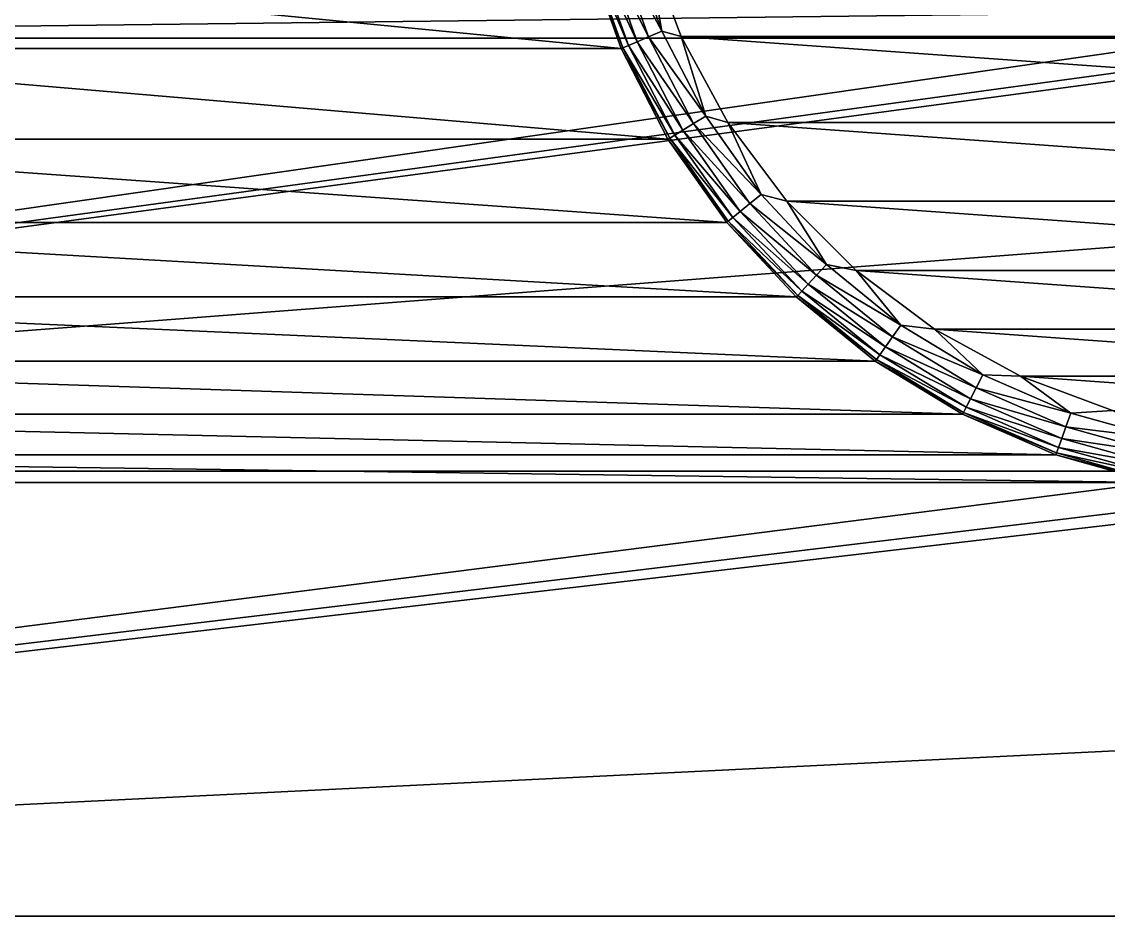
# Model space of a CAD drawing. Extents: x 464 to 15145, y 328 to 7622.
# Drawn here: x 3973 to 5652, y 328 to 1710 of the extents above; entities that cross this region are included whole.
import ezdxf

# ---------------------------------------------------------------- set-up
doc = ezdxf.new("R2010")
doc.units = 0
doc.layers.get('0').update_dxf_attribs({"linetype": 'CONTINUOUS'})

msp = doc.modelspace()

# ---------------------------------------------------------------- linework, layer by layer
at = {"color": 7}
for points in [[(4962.1, 1696, -5213.7), (4912.4, 1835.7, -5213.7), (4891, 1829.6, -5204.5), (4962.1, 1696, -5213.7)], [(4962.1, 1696, -5213.7), (4939.1, 1829.4, -5216.8), (4912.4, 1835.7, -5213.7), (4962.1, 1696, -5213.7)], [(3323.2, 1668.8, -4432), (4899.3, 1668.8, -4432), (3375.9, 1817.2, -4432), (3323.2, 1668.8, -4432)], [(3375.9, 1817.2, -4432), (4899.3, 1668.8, -4432), (4846.5, 1817.2, -4432), (3375.9, 1817.2, -4432)], [(4846.5, 1817.2, -5124.5), (4902.2, 1670, -5148.4), (4849.6, 1818, -5148.4), (4846.5, 1817.2, -5124.5)], [(4899.3, 1668.8, -5124.5), (4902.2, 1670, -5148.4), (4846.5, 1817.2, -5124.5), (4899.3, 1668.8, -5124.5)], [(4899.3, 1668.8, -4432), (4899.3, 1668.8, -5124.5), (4846.5, 1817.2, -4432), (4899.3, 1668.8, -4432)], [(4846.5, 1817.2, -4432), (4899.3, 1668.8, -5124.5), (4846.5, 1817.2, -5124.5), (4846.5, 1817.2, -4432)], [(4858.5, 1820.5, -5170.7), (4849.6, 1818, -5148.4), (4910.6, 1673.7, -5170.7), (4858.5, 1820.5, -5170.7)], [(4910.6, 1673.7, -5170.7), (4849.6, 1818, -5148.4), (4902.2, 1670, -5148.4), (4910.6, 1673.7, -5170.7)], [(4872.6, 1824.5, -5189.8), (4858.5, 1820.5, -5170.7), (4924.1, 1679.5, -5189.8), (4872.6, 1824.5, -5189.8)], [(4924.1, 1679.5, -5189.8), (4858.5, 1820.5, -5170.7), (4910.6, 1673.7, -5170.7), (4924.1, 1679.5, -5189.8)], [(4891, 1829.6, -5204.5), (4872.6, 1824.5, -5189.8), (4941.6, 1687.2, -5204.5), (4891, 1829.6, -5204.5)], [(4941.6, 1687.2, -5204.5), (4872.6, 1824.5, -5189.8), (4924.1, 1679.5, -5189.8), (4941.6, 1687.2, -5204.5)], [(4962.1, 1696, -5213.7), (4891, 1829.6, -5204.5), (4941.6, 1687.2, -5204.5), (4962.1, 1696, -5213.7)], [(4962.1, 1696, -5213.7), (4992, 1687.5, -5216.8), (4939.1, 1829.4, -5216.8), (4962.1, 1696, -5213.7)], [(6976.7, 1829.4, -5216.8), (4939.1, 1829.4, -5216.8), (6923.8, 1687.5, -5216.8), (6976.7, 1829.4, -5216.8)], [(6923.8, 1687.5, -5216.8), (4939.1, 1829.4, -5216.8), (4992, 1687.5, -5216.8), (6923.8, 1687.5, -5216.8)], [(5813.8, 1685.1, -3744.1), (2408.7, 1685.1, -3744.1), (5724.8, 1724.8, -3744.1), (5813.8, 1685.1, -3744.1)], [(5724.8, 1724.8, -3744.1), (2408.7, 1685.1, -3744.1), (2497.7, 1724.8, -3744.1), (5724.8, 1724.8, -3744.1)], [(1152, 1016, -3744.1), (2408.7, 1685.1, -3744.1), (5813.8, 1685.1, -3744.1), (1152, 1016, -3744.1)], [(1152, 1016, -3744.1), (5813.8, 1685.1, -3744.1), (5909.2, 1664.9, -3744.1), (1152, 1016, -3744.1)], [(4924.1, 1679.5, -5189.8), (4910.6, 1673.7, -5170.7), (4994.9, 1542.9, -5189.8), (4924.1, 1679.5, -5189.8)], [(4941.6, 1687.2, -5204.5), (4924.1, 1679.5, -5189.8), (5011.2, 1552.9, -5204.5), (4941.6, 1687.2, -5204.5)], [(5011.2, 1552.9, -5204.5), (4924.1, 1679.5, -5189.8), (4994.9, 1542.9, -5189.8), (5011.2, 1552.9, -5204.5)], [(5030.2, 1564.5, -5213.7), (4962.1, 1696, -5213.7), (4941.6, 1687.2, -5204.5), (5030.2, 1564.5, -5213.7)], [(5030.2, 1564.5, -5213.7), (4941.6, 1687.2, -5204.5), (5011.2, 1552.9, -5204.5), (5030.2, 1564.5, -5213.7)], [(5030.2, 1564.5, -5213.7), (4992, 1687.5, -5216.8), (4962.1, 1696, -5213.7), (5030.2, 1564.5, -5213.7)], [(5030.2, 1564.5, -5213.7), (5064.6, 1554.5, -5216.8), (4992, 1687.5, -5216.8), (5030.2, 1564.5, -5213.7)], [(6923.8, 1687.5, -5216.8), (4992, 1687.5, -5216.8), (6851.2, 1554.5, -5216.8), (6923.8, 1687.5, -5216.8)], [(6851.2, 1554.5, -5216.8), (4992, 1687.5, -5216.8), (5064.6, 1554.5, -5216.8), (6851.2, 1554.5, -5216.8)], [(6006.6, 1664.9, -3744.1), (9602.5, 1664.9, -3744.1), (1152, 1016, -3744.1), (6006.6, 1664.9, -3744.1)], [(1152, 1016, -3744.1), (9602.5, 1664.9, -3744.1), (14457.2, 1016, -3744.1), (1152, 1016, -3744.1)], [(5909.2, 1664.9, -3744.1), (6006.6, 1664.9, -3744.1), (1152, 1016, -3744.1), (5909.2, 1664.9, -3744.1)], [(3250.7, 1528.9, -4432), (4971.8, 1528.9, -4432), (3323.2, 1668.8, -4432), (3250.7, 1528.9, -4432)], [(3323.2, 1668.8, -4432), (4971.8, 1528.9, -4432), (4899.3, 1668.8, -4432), (3323.2, 1668.8, -4432)], [(4899.3, 1668.8, -5124.5), (4974.5, 1530.5, -5148.4), (4902.2, 1670, -5148.4), (4899.3, 1668.8, -5124.5)], [(4971.8, 1528.9, -5124.5), (4974.5, 1530.5, -5148.4), (4899.3, 1668.8, -5124.5), (4971.8, 1528.9, -5124.5)], [(4971.8, 1528.9, -4432), (4971.8, 1528.9, -5124.5), (4899.3, 1668.8, -4432), (4971.8, 1528.9, -4432)], [(4899.3, 1668.8, -4432), (4971.8, 1528.9, -5124.5), (4899.3, 1668.8, -5124.5), (4899.3, 1668.8, -4432)], [(4910.6, 1673.7, -5170.7), (4902.2, 1670, -5148.4), (4982.3, 1535.3, -5170.7), (4910.6, 1673.7, -5170.7)], [(4982.3, 1535.3, -5170.7), (4902.2, 1670, -5148.4), (4974.5, 1530.5, -5148.4), (4982.3, 1535.3, -5170.7)], [(4994.9, 1542.9, -5189.8), (4910.6, 1673.7, -5170.7), (4982.3, 1535.3, -5170.7), (4994.9, 1542.9, -5189.8)], [(5115.7, 1443.4, -5213.7), (5030.2, 1564.5, -5213.7), (5011.2, 1552.9, -5204.5), (5115.7, 1443.4, -5213.7)], [(5115.7, 1443.4, -5213.7), (5064.6, 1554.5, -5216.8), (5030.2, 1564.5, -5213.7), (5115.7, 1443.4, -5213.7)], [(5011.2, 1552.9, -5204.5), (4994.9, 1542.9, -5189.8), (5098.4, 1429.3, -5204.5), (5011.2, 1552.9, -5204.5)], [(5115.7, 1443.4, -5213.7), (5011.2, 1552.9, -5204.5), (5098.4, 1429.3, -5204.5), (5115.7, 1443.4, -5213.7)], [(5115.7, 1443.4, -5213.7), (5155.4, 1433.2, -5216.8), (5064.6, 1554.5, -5216.8), (5115.7, 1443.4, -5213.7)], [(6851.2, 1554.5, -5216.8), (5064.6, 1554.5, -5216.8), (6760.4, 1433.2, -5216.8), (6851.2, 1554.5, -5216.8)], [(6760.4, 1433.2, -5216.8), (5064.6, 1554.5, -5216.8), (5155.4, 1433.2, -5216.8), (6760.4, 1433.2, -5216.8)], [(3159.9, 1400.2, -4432), (5062.6, 1400.2, -4432), (3250.7, 1528.9, -4432), (3159.9, 1400.2, -4432)], [(3250.7, 1528.9, -4432), (5062.6, 1400.2, -4432), (4971.8, 1528.9, -4432), (3250.7, 1528.9, -4432)], [(4971.8, 1528.9, -5124.5), (5065, 1402.2, -5148.4), (4974.5, 1530.5, -5148.4), (4971.8, 1528.9, -5124.5)], [(5062.6, 1400.2, -5124.5), (5065, 1402.2, -5148.4), (4971.8, 1528.9, -5124.5), (5062.6, 1400.2, -5124.5)], [(5062.6, 1400.2, -4432), (5062.6, 1400.2, -5124.5), (4971.8, 1528.9, -4432), (5062.6, 1400.2, -4432)], [(4971.8, 1528.9, -4432), (5062.6, 1400.2, -5124.5), (4971.8, 1528.9, -5124.5), (4971.8, 1528.9, -4432)], [(4982.3, 1535.3, -5170.7), (4974.5, 1530.5, -5148.4), (5072.2, 1408, -5170.7), (4982.3, 1535.3, -5170.7)], [(5072.2, 1408, -5170.7), (4974.5, 1530.5, -5148.4), (5065, 1402.2, -5148.4), (5072.2, 1408, -5170.7)], [(4994.9, 1542.9, -5189.8), (4982.3, 1535.3, -5170.7), (5083.6, 1417.3, -5189.8), (4994.9, 1542.9, -5189.8)], [(5083.6, 1417.3, -5189.8), (4982.3, 1535.3, -5170.7), (5072.2, 1408, -5170.7), (5083.6, 1417.3, -5189.8)], [(5098.4, 1429.3, -5204.5), (4994.9, 1542.9, -5189.8), (5083.6, 1417.3, -5189.8), (5098.4, 1429.3, -5204.5)], [(5098.4, 1429.3, -5204.5), (5083.6, 1417.3, -5189.8), (5201.6, 1318.8, -5204.5), (5098.4, 1429.3, -5204.5)], [(5216.8, 1335.1, -5213.7), (5115.7, 1443.4, -5213.7), (5098.4, 1429.3, -5204.5), (5216.8, 1335.1, -5213.7)], [(5216.8, 1335.1, -5213.7), (5098.4, 1429.3, -5204.5), (5201.6, 1318.8, -5204.5), (5216.8, 1335.1, -5213.7)], [(5216.8, 1335.1, -5213.7), (5155.4, 1433.2, -5216.8), (5115.7, 1443.4, -5213.7), (5216.8, 1335.1, -5213.7)], [(5216.8, 1335.1, -5213.7), (5262.6, 1326.1, -5216.8), (5155.4, 1433.2, -5216.8), (5216.8, 1335.1, -5213.7)], [(6760.4, 1433.2, -5216.8), (5155.4, 1433.2, -5216.8), (6653.3, 1326.1, -5216.8), (6760.4, 1433.2, -5216.8)], [(6653.3, 1326.1, -5216.8), (5155.4, 1433.2, -5216.8), (5262.6, 1326.1, -5216.8), (6653.3, 1326.1, -5216.8)], [(5083.6, 1417.3, -5189.8), (5072.2, 1408, -5170.7), (5188.6, 1304.8, -5189.8), (5083.6, 1417.3, -5189.8)], [(5201.6, 1318.8, -5204.5), (5083.6, 1417.3, -5189.8), (5188.6, 1304.8, -5189.8), (5201.6, 1318.8, -5204.5)], [(3052.4, 1285.1, -4432), (5170.1, 1285.1, -4432), (3159.9, 1400.2, -4432), (3052.4, 1285.1, -4432)], [(3159.9, 1400.2, -4432), (5170.1, 1285.1, -4432), (5062.6, 1400.2, -4432), (3159.9, 1400.2, -4432)], [(5062.6, 1400.2, -5124.5), (5172.3, 1287.4, -5148.4), (5065, 1402.2, -5148.4), (5062.6, 1400.2, -5124.5)], [(5170.1, 1285.1, -5124.5), (5172.3, 1287.4, -5148.4), (5062.6, 1400.2, -5124.5), (5170.1, 1285.1, -5124.5)], [(5170.1, 1285.1, -4432), (5170.1, 1285.1, -5124.5), (5062.6, 1400.2, -4432), (5170.1, 1285.1, -4432)], [(5062.6, 1400.2, -4432), (5170.1, 1285.1, -5124.5), (5062.6, 1400.2, -5124.5), (5062.6, 1400.2, -4432)], [(5072.2, 1408, -5170.7), (5065, 1402.2, -5148.4), (5178.6, 1294.1, -5170.7), (5072.2, 1408, -5170.7)], [(5178.6, 1294.1, -5170.7), (5065, 1402.2, -5148.4), (5172.3, 1287.4, -5148.4), (5178.6, 1294.1, -5170.7)], [(5188.6, 1304.8, -5189.8), (5072.2, 1408, -5170.7), (5178.6, 1294.1, -5170.7), (5188.6, 1304.8, -5189.8)], [(5331.8, 1241.6, -5213.7), (5216.8, 1335.1, -5213.7), (5201.6, 1318.8, -5204.5), (5331.8, 1241.6, -5213.7)], [(5331.8, 1241.6, -5213.7), (5262.6, 1326.1, -5216.8), (5216.8, 1335.1, -5213.7), (5331.8, 1241.6, -5213.7)], [(5201.6, 1318.8, -5204.5), (5188.6, 1304.8, -5189.8), (5318.9, 1223.4, -5204.5), (5201.6, 1318.8, -5204.5)], [(5331.8, 1241.6, -5213.7), (5201.6, 1318.8, -5204.5), (5318.9, 1223.4, -5204.5), (5331.8, 1241.6, -5213.7)], [(5331.8, 1241.6, -5213.7), (5383.8, 1235.3, -5216.8), (5262.6, 1326.1, -5216.8), (5331.8, 1241.6, -5213.7)], [(6653.3, 1326.1, -5216.8), (5262.6, 1326.1, -5216.8), (6532, 1235.3, -5216.8), (6653.3, 1326.1, -5216.8)], [(6532, 1235.3, -5216.8), (5262.6, 1326.1, -5216.8), (5383.8, 1235.3, -5216.8), (6532, 1235.3, -5216.8)], [(5178.6, 1294.1, -5170.7), (5172.3, 1287.4, -5148.4), (5299.5, 1195.8, -5170.7), (5178.6, 1294.1, -5170.7)], [(5188.6, 1304.8, -5189.8), (5178.6, 1294.1, -5170.7), (5307.9, 1207.8, -5189.8), (5188.6, 1304.8, -5189.8)], [(5307.9, 1207.8, -5189.8), (5178.6, 1294.1, -5170.7), (5299.5, 1195.8, -5170.7), (5307.9, 1207.8, -5189.8)], [(5318.9, 1223.4, -5204.5), (5188.6, 1304.8, -5189.8), (5307.9, 1207.8, -5189.8), (5318.9, 1223.4, -5204.5)], [(2930.2, 1185.7, -4432), (5292.3, 1185.7, -4432), (3052.4, 1285.1, -4432), (2930.2, 1185.7, -4432)], [(3052.4, 1285.1, -4432), (5292.3, 1185.7, -4432), (5170.1, 1285.1, -4432), (3052.4, 1285.1, -4432)], [(5170.1, 1285.1, -5124.5), (5294.1, 1188.2, -5148.4), (5172.3, 1287.4, -5148.4), (5170.1, 1285.1, -5124.5)], [(5292.3, 1185.7, -5124.5), (5294.1, 1188.2, -5148.4), (5170.1, 1285.1, -5124.5), (5292.3, 1185.7, -5124.5)], [(5292.3, 1185.7, -4432), (5292.3, 1185.7, -5124.5), (5170.1, 1285.1, -4432), (5292.3, 1185.7, -4432)], [(5170.1, 1285.1, -4432), (5292.3, 1185.7, -5124.5), (5170.1, 1285.1, -5124.5), (5170.1, 1285.1, -4432)], [(5299.5, 1195.8, -5170.7), (5172.3, 1287.4, -5148.4), (5294.1, 1188.2, -5148.4), (5299.5, 1195.8, -5170.7)], [(5458.4, 1164.6, -5213.7), (5331.8, 1241.6, -5213.7), (5318.9, 1223.4, -5204.5), (5458.4, 1164.6, -5213.7)], [(5458.4, 1164.6, -5213.7), (5383.8, 1235.3, -5216.8), (5331.8, 1241.6, -5213.7), (5458.4, 1164.6, -5213.7)], [(5458.4, 1164.6, -5213.7), (5516.8, 1162.7, -5216.8), (5383.8, 1235.3, -5216.8), (5458.4, 1164.6, -5213.7)], [(6532, 1235.3, -5216.8), (5383.8, 1235.3, -5216.8), (6399, 1162.7, -5216.8), (6532, 1235.3, -5216.8)], [(6399, 1162.7, -5216.8), (5383.8, 1235.3, -5216.8), (5516.8, 1162.7, -5216.8), (6399, 1162.7, -5216.8)], [(5318.9, 1223.4, -5204.5), (5307.9, 1207.8, -5189.8), (5448.2, 1144.8, -5204.5), (5318.9, 1223.4, -5204.5)], [(5458.4, 1164.6, -5213.7), (5318.9, 1223.4, -5204.5), (5448.2, 1144.8, -5204.5), (5458.4, 1164.6, -5213.7)], [(5299.5, 1195.8, -5170.7), (5294.1, 1188.2, -5148.4), (5432.6, 1114.8, -5170.7), (5299.5, 1195.8, -5170.7)], [(5307.9, 1207.8, -5189.8), (5299.5, 1195.8, -5170.7), (5439.4, 1127.8, -5189.8), (5307.9, 1207.8, -5189.8)], [(5439.4, 1127.8, -5189.8), (5299.5, 1195.8, -5170.7), (5432.6, 1114.8, -5170.7), (5439.4, 1127.8, -5189.8)], [(5448.2, 1144.8, -5204.5), (5307.9, 1207.8, -5189.8), (5439.4, 1127.8, -5189.8), (5448.2, 1144.8, -5204.5)], [(2795.6, 1103.8, -4432), (5426.9, 1103.8, -4432), (2930.2, 1185.7, -4432), (2795.6, 1103.8, -4432)], [(2930.2, 1185.7, -4432), (5426.9, 1103.8, -4432), (5292.3, 1185.7, -4432), (2930.2, 1185.7, -4432)], [(5292.3, 1185.7, -5124.5), (5428.4, 1106.6, -5148.4), (5294.1, 1188.2, -5148.4), (5292.3, 1185.7, -5124.5)], [(5426.9, 1103.8, -5124.5), (5428.4, 1106.6, -5148.4), (5292.3, 1185.7, -5124.5), (5426.9, 1103.8, -5124.5)], [(5426.9, 1103.8, -4432), (5426.9, 1103.8, -5124.5), (5292.3, 1185.7, -4432), (5426.9, 1103.8, -4432)], [(5292.3, 1185.7, -4432), (5426.9, 1103.8, -5124.5), (5292.3, 1185.7, -5124.5), (5292.3, 1185.7, -4432)], [(5432.6, 1114.8, -5170.7), (5294.1, 1188.2, -5148.4), (5428.4, 1106.6, -5148.4), (5432.6, 1114.8, -5170.7)], [(5594.3, 1105.5, -5213.7), (5458.4, 1164.6, -5213.7), (5448.2, 1144.8, -5204.5), (5594.3, 1105.5, -5213.7)], [(5594.3, 1105.5, -5213.7), (5516.8, 1162.7, -5216.8), (5458.4, 1164.6, -5213.7), (5594.3, 1105.5, -5213.7)], [(5594.3, 1105.5, -5213.7), (5658.8, 1109.8, -5216.8), (5516.8, 1162.7, -5216.8), (5594.3, 1105.5, -5213.7)], [(6399, 1162.7, -5216.8), (5516.8, 1162.7, -5216.8), (6257.1, 1109.8, -5216.8), (6399, 1162.7, -5216.8)], [(6257.1, 1109.8, -5216.8), (5516.8, 1162.7, -5216.8), (5658.8, 1109.8, -5216.8), (6257.1, 1109.8, -5216.8)], [(5448.2, 1144.8, -5204.5), (5439.4, 1127.8, -5189.8), (5586.9, 1084.6, -5204.5), (5448.2, 1144.8, -5204.5)], [(5594.3, 1105.5, -5213.7), (5448.2, 1144.8, -5204.5), (5586.9, 1084.6, -5204.5), (5594.3, 1105.5, -5213.7)], [(5439.4, 1127.8, -5189.8), (5432.6, 1114.8, -5170.7), (5580.5, 1066.5, -5189.8), (5439.4, 1127.8, -5189.8)], [(5586.9, 1084.6, -5204.5), (5439.4, 1127.8, -5189.8), (5580.5, 1066.5, -5189.8), (5586.9, 1084.6, -5204.5)], [(5432.6, 1114.8, -5170.7), (5428.4, 1106.6, -5148.4), (5575.5, 1052.7, -5170.7), (5432.6, 1114.8, -5170.7)], [(5580.5, 1066.5, -5189.8), (5432.6, 1114.8, -5170.7), (5575.5, 1052.7, -5170.7), (5580.5, 1066.5, -5189.8)], [(5737, 1065.6, -5213.7), (5658.8, 1109.8, -5216.8), (5594.3, 1105.5, -5213.7), (5737, 1065.6, -5213.7)], [(2651.1, 1041.1, -4432), (5571.4, 1041.1, -4432), (2795.6, 1103.8, -4432), (2651.1, 1041.1, -4432)], [(2795.6, 1103.8, -4432), (5571.4, 1041.1, -4432), (5426.9, 1103.8, -4432), (2795.6, 1103.8, -4432)], [(5426.9, 1103.8, -5124.5), (5572.5, 1044, -5148.4), (5428.4, 1106.6, -5148.4), (5426.9, 1103.8, -5124.5)], [(5571.4, 1041.1, -5124.5), (5572.5, 1044, -5148.4), (5426.9, 1103.8, -5124.5), (5571.4, 1041.1, -5124.5)], [(5571.4, 1041.1, -4432), (5571.4, 1041.1, -5124.5), (5426.9, 1103.8, -4432), (5571.4, 1041.1, -4432)], [(5426.9, 1103.8, -4432), (5571.4, 1041.1, -5124.5), (5426.9, 1103.8, -5124.5), (5426.9, 1103.8, -4432)], [(5575.5, 1052.7, -5170.7), (5428.4, 1106.6, -5148.4), (5572.5, 1044, -5148.4), (5575.5, 1052.7, -5170.7)], [(5737, 1065.6, -5213.7), (5594.3, 1105.5, -5213.7), (5586.9, 1084.6, -5204.5), (5737, 1065.6, -5213.7)], [(5586.9, 1084.6, -5204.5), (5580.5, 1066.5, -5189.8), (5732.5, 1043.8, -5204.5), (5586.9, 1084.6, -5204.5)], [(5737, 1065.6, -5213.7), (5586.9, 1084.6, -5204.5), (5732.5, 1043.8, -5204.5), (5737, 1065.6, -5213.7)], [(5580.5, 1066.5, -5189.8), (5575.5, 1052.7, -5170.7), (5728.6, 1025, -5189.8), (5580.5, 1066.5, -5189.8)], [(5732.5, 1043.8, -5204.5), (5580.5, 1066.5, -5189.8), (5728.6, 1025, -5189.8), (5732.5, 1043.8, -5204.5)], [(5571.4, 1041.1, -5124.5), (5723.7, 1001.6, -5148.4), (5572.5, 1044, -5148.4), (5571.4, 1041.1, -5124.5)], [(5575.5, 1052.7, -5170.7), (5572.5, 1044, -5148.4), (5725.6, 1010.7, -5170.7), (5575.5, 1052.7, -5170.7)], [(5725.6, 1010.7, -5170.7), (5572.5, 1044, -5148.4), (5723.7, 1001.6, -5148.4), (5725.6, 1010.7, -5170.7)], [(5728.6, 1025, -5189.8), (5575.5, 1052.7, -5170.7), (5725.6, 1010.7, -5170.7), (5728.6, 1025, -5189.8)], [(5723.1, 998.6, -4432), (2651.1, 1041.1, -4432), (2499.4, 998.6, -4432), (5723.1, 998.6, -4432)], [(5571.4, 1041.1, -4432), (2651.1, 1041.1, -4432), (5723.1, 998.6, -4432), (5571.4, 1041.1, -4432)], [(5723.1, 998.6, -5124.5), (5723.7, 1001.6, -5148.4), (5571.4, 1041.1, -5124.5), (5723.1, 998.6, -5124.5)], [(5723.1, 998.6, -4432), (5723.1, 998.6, -5124.5), (5571.4, 1041.1, -4432), (5723.1, 998.6, -4432)], [(5571.4, 1041.1, -4432), (5723.1, 998.6, -5124.5), (5571.4, 1041.1, -5124.5), (5571.4, 1041.1, -4432)], [(14457.2, 1016), (15145.1, 328.1), (464.1, 328.1), (14457.2, 1016)], [(14457.2, 1016), (464.1, 328.1), (1152, 1016), (14457.2, 1016)], [(14457.2, 1016), (1152, 1016), (14457.2, 1016, -3744.1), (14457.2, 1016)], [(14457.2, 1016, -3744.1), (1152, 1016), (1152, 1016, -3744.1), (14457.2, 1016, -3744.1)], [(464.1, 328.1, -4432), (5879.1, 977.1, -4432), (5723.1, 998.6, -4432), (464.1, 328.1, -4432)], [(5723.1, 998.6, -4432), (2499.4, 998.6, -4432), (464.1, 328.1, -4432), (5723.1, 998.6, -4432)], [(15145.1, 328.1, -4432), (6036.7, 977.1, -4432), (464.1, 328.1, -4432), (15145.1, 328.1, -4432)], [(464.1, 328.1, -4432), (6036.7, 977.1, -4432), (5879.1, 977.1, -4432), (464.1, 328.1, -4432)], [(464.1, 328.1), (15145.1, 328.1), (464.1, 328.1, -4432), (464.1, 328.1)], [(464.1, 328.1, -4432), (15145.1, 328.1), (15145.1, 328.1, -4432), (464.1, 328.1, -4432)]]:
    msp.add_3dface(points, dxfattribs=at)

doc.saveas('drawing.dxf')
